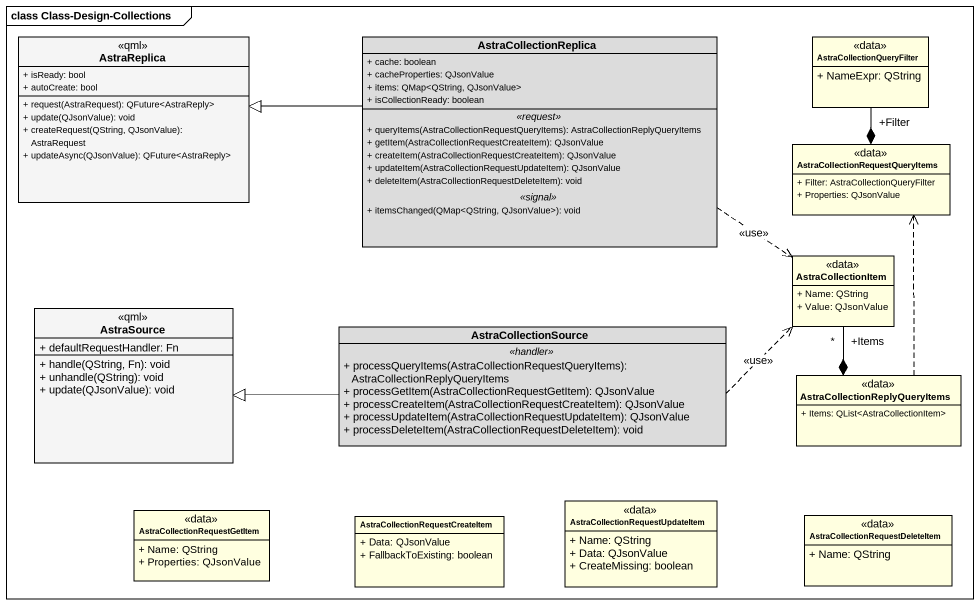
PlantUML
@startuml
mainframe class Class-Design-Collections
hide circle
hide empty members
skinparam classAttributeIconSize 0
class AstraReplica <<qml>> #F5F5F5 {
  + isReady: bool
  + autoCreate: bool
  + request(AstraRequest): QFuture<AstraReply>
  + update(QJsonValue): void
  + createRequest(QString, QJsonValue): AstraRequest
  + updateAsync(QJsonValue): QFuture<AstraReply>
}
class AstraCollectionReplica #DCDCDC {
  + cache: boolean
  + cacheProperties: QJsonValue
  + items: QMap<QString, QJsonValue>
  + isCollectionReady: boolean
  .. <<request>> ..
  + queryItems(AstraCollectionRequestQueryItems): AstraCollectionReplyQueryItems
  + getItem(AstraCollectionRequestCreateItem): QJsonValue
  + createItem(AstraCollectionRequestCreateItem): QJsonValue
  + updateItem(AstraCollectionRequestUpdateItem): QJsonValue
  + deleteItem(AstraCollectionRequestDeleteItem): void
  .. <<signal>> ..
  + itemsChanged(QMap<QString, QJsonValue>): void
}
class AstraCollectionQueryFilter <<data>> #FFFFE0 {
  + NameExpr: QString
}
class "AstraCollectionRequestQueryItems" as AstraCollectionRequestQueryI <<data>> #FFFFE0 {
  + Filter: AstraCollectionQueryFilter
  + Properties: QJsonValue
}
class AstraCollectionItem <<data>> #FFFFE0 {
  + Name: QString
  + Value: QJsonValue
}
class AstraSource <<qml>> #F5F5F5 {
  + defaultRequestHandler: Fn
  + handle(QString, Fn): void
  + unhandle(QString): void
  + update(QJsonValue): void
}
class AstraCollectionSource #DCDCDC {
  .. <<handler>> ..
  + processQueryItems(AstraCollectionRequestQueryItems): AstraCollectionReplyQueryItems
  + processGetItem(AstraCollectionRequestGetItem): QJsonValue
  + processCreateItem(AstraCollectionRequestCreateItem): QJsonValue
  + processUpdateItem(AstraCollectionRequestUpdateItem): QJsonValue
  + processDeleteItem(AstraCollectionRequestDeleteItem): void
}
class "AstraCollectionReplyQueryItems" as AstraCollectionReplyQueryIte <<data>> #FFFFE0 {
  + Items: QList<AstraCollectionItem>
}
class "AstraCollectionRequestGetItem" as AstraCollectionRequestGetIte <<data>> #FFFFE0 {
  + Name: QString
  + Properties: QJsonValue
}
class "AstraCollectionRequestCreateItem" as AstraCollectionRequestCreate #FFFFE0 {
  + Data: QJsonValue
  + FallbackToExisting: boolean
}
class "AstraCollectionRequestUpdateItem" as AstraCollectionRequestUpdate <<data>> #FFFFE0 {
  + Name: QString
  + Data: QJsonValue
  + CreateMissing: boolean
}
class "AstraCollectionRequestDeleteItem" as AstraCollectionRequestDelete <<data>> #FFFFE0 {
  + Name: QString
}
AstraCollectionReplica -left-|> AstraReplica
AstraCollectionReplica .right.> AstraCollectionItem : <<use>>
AstraCollectionQueryFilter "+Filter" --* AstraCollectionRequestQueryI
AstraCollectionItem "+Items\n*" --* AstraCollectionReplyQueryIte
AstraCollectionSource .right.> AstraCollectionItem : <<use>>
AstraCollectionSource -left-|> AstraSource
AstraCollectionReplyQueryIte .up.> AstraCollectionRequestQueryI
@enduml
